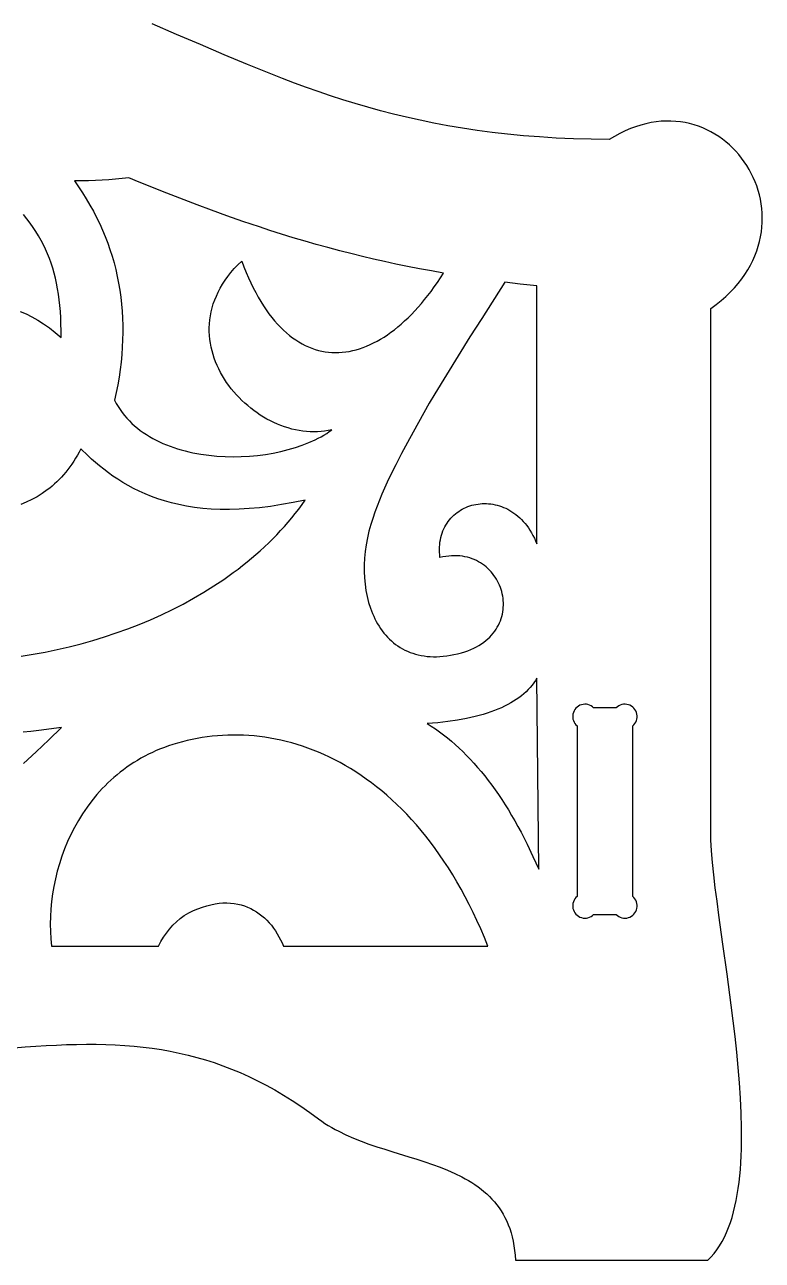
# Model space of a CAD drawing. Header units: metres. Extents: x 0 to 1337, y 0 to 1525.
# Drawn here: x 483.8 to 574.2, y 402.5 to 553.9 of the extents above; entities that cross this region are included whole.
import ezdxf

# ---------------------------------------------------------------- set-up
doc = ezdxf.new("R2010")
doc.units = ezdxf.units.M
doc.layers.add('Page1', color=7, linetype='CONTINUOUS')

msp = doc.modelspace()

# ---------------------------------------------------------------- linework, layer by layer
at = {"layer": 'Page1'}
for points in [[(567.472351, 402.547729), (567.869629, 402.948334), (568.243469, 403.379059), (568.594421, 403.83902), (568.923035, 404.327423), (569.229858, 404.843414), (569.515381, 405.386139), (569.780151, 405.954834), (570.024658, 406.548584), (570.249512, 407.166595), (570.455261, 407.808014), (570.642334, 408.472015), (570.811279, 409.157776), (570.962708, 409.86441), (571.097107, 410.591156), (571.214966, 411.337128), (571.316895, 412.101501), (571.403381, 412.883453), (571.474915, 413.682098), (571.532166, 414.496674), (571.5755, 415.326294), (571.60553, 416.170166), (571.622803, 417.027405), (571.627808, 417.897186), (571.621155, 418.778717), (571.574707, 420.573547), (571.487854, 422.405243), (571.364746, 424.26709), (571.209595, 426.152435), (571.026794, 428.054565), (570.820496, 429.966797), (570.594971, 431.882477), (570.354492, 433.794891), (569.845642, 437.583191), (569.327942, 441.27829), (568.835388, 444.82666), (568.609192, 446.529114), (568.4021, 448.174835), (568.218262, 449.757141), (568.062012, 451.269348), (567.937561, 452.704773), (567.849121, 454.056732), (567.849121, 454.056732), (567.849121, 519.105347), (567.848206, 519.10553), (568.503784, 519.591919), (569.119934, 520.090881), (569.697266, 520.601379), (570.236389, 521.122681), (570.737915, 521.65387), (571.202393, 522.194153), (571.630493, 522.742554), (572.022766, 523.298401), (572.379883, 523.860657), (572.702332, 524.428589), (572.990845, 525.001343), (573.245911, 525.578003), (573.468201, 526.157715), (573.658264, 526.739685), (573.816772, 527.322998), (573.944214, 527.906799), (574.041321, 528.490356), (574.108643, 529.072632), (574.146729, 529.652893), (574.15625, 530.230286), (574.137817, 530.803894), (574.091919, 531.372864), (574.019287, 531.936401), (573.920471, 532.493652), (573.796021, 533.043701), (573.646667, 533.585754), (573.4729, 534.118896), (573.27533, 534.642334), (573.054565, 535.155212), (572.811279, 535.656616), (572.545959, 536.145752), (572.259338, 536.621704), (571.951904, 537.083679), (571.624268, 537.530823), (571.2771, 537.962219), (570.91095, 538.377075), (570.526489, 538.774536), (570.124207, 539.153687), (569.704773, 539.513733), (569.268738, 539.853821), (568.816772, 540.173035), (568.349487, 540.470581), (567.867371, 540.745605), (567.371155, 540.997253), (566.861328, 541.22467), (566.338562, 541.426941), (565.803467, 541.603271), (565.256592, 541.752808), (564.698608, 541.874634), (564.130005, 541.968018), (563.551514, 542.031982), (562.963684, 542.065735), (562.367065, 542.06842), (561.762329, 542.039185), (561.150024, 541.977112), (560.530823, 541.88147), (559.905212, 541.751282), (559.273926, 541.585754), (558.637451, 541.384094), (557.99646, 541.145325), (557.351563, 540.868652), (556.703308, 540.553223), (556.052307, 540.198181), (555.399231, 539.802673), (555.399231, 539.802673), (553.180847, 539.833984), (551.023132, 539.898376), (548.923523, 539.994934), (546.879639, 540.122742), (544.889099, 540.280884), (542.949402, 540.468445), (541.058105, 540.68457), (539.21283, 540.928284), (537.411072, 541.198669), (535.650452, 541.494812), (533.928528, 541.815918), (532.242859, 542.16095), (530.591003, 542.528992), (528.970459, 542.91925), (527.378906, 543.330688), (525.813843, 543.762451), (524.272888, 544.213684), (522.75354, 544.68335), (521.253357, 545.170654), (519.769958, 545.674622), (518.300903, 546.194336), (516.843689, 546.728943), (515.395996, 547.277527), (513.955322, 547.839111), (512.519165, 548.412781), (511.085236, 548.997742), (508.21402, 550.197632), (505.322174, 551.431458), (502.390198, 552.691956), (499.398651, 553.971802)], [(496.53598, 535.132935), (495.742584, 535.037415), (494.93692, 534.956238), (494.119598, 534.889099), (493.291229, 534.835754), (492.452515, 534.795959), (491.604065, 534.769348), (490.746521, 534.755737), (489.880524, 534.754822), (489.880524, 534.754822), (490.393219, 534.022888), (490.882782, 533.283997), (491.349213, 532.538208), (491.79248, 531.785461), (492.212616, 531.025696), (492.609619, 530.259033), (492.983459, 529.485474), (493.334167, 528.704895), (493.661743, 527.917358), (493.966156, 527.122925), (494.247406, 526.321533), (494.505554, 525.513123), (494.74054, 524.697815), (494.952393, 523.87561), (495.141083, 523.046387), (495.306641, 522.210205), (495.449036, 521.367126), (495.568329, 520.51709), (495.664429, 519.660095), (495.737427, 518.796143), (495.787262, 517.925232), (495.813965, 517.047363), (495.817505, 516.162598), (495.797913, 515.270813), (495.755188, 514.372131), (495.689301, 513.466492), (495.600281, 512.553894), (495.488129, 511.634338), (495.352814, 510.707855), (495.194366, 509.774414), (495.012756, 508.834015), (494.808014, 507.886688), (494.808014, 507.886688), (495.019745, 507.486664), (495.247864, 507.099731), (495.491913, 506.725708), (495.751404, 506.364532), (496.025879, 506.016083), (496.31485, 505.680267), (496.617828, 505.356995), (496.934326, 505.046112), (497.263855, 504.747559), (497.605988, 504.461212), (497.960175, 504.186981), (498.325989, 503.924744), (498.702942, 503.674408), (499.090515, 503.435883), (499.488251, 503.209015), (499.895691, 502.993774), (500.312317, 502.790009), (500.737671, 502.597595), (501.171265, 502.416504), (501.61261, 502.246552), (502.061249, 502.087677), (502.516663, 501.939758), (502.978424, 501.802734), (503.446014, 501.676422), (503.918976, 501.560791), (504.39679, 501.455688), (505.365143, 501.276733), (506.34726, 501.138733), (507.339233, 501.040863), (508.33728, 500.982239), (509.337555, 500.962097), (510.336151, 500.979553), (511.329285, 501.033813), (512.313049, 501.124023), (513.283691, 501.249359), (514.237305, 501.408997), (515.170044, 501.602112), (516.078064, 501.82782), (516.95752, 502.085358), (517.804565, 502.37384), (518.615356, 502.692444), (519.386108, 503.040375), (519.755249, 503.225067), (520.112854, 503.416779), (520.458618, 503.615387), (520.79187, 503.820831), (521.112244, 504.032959), (521.41925, 504.251678), (521.41925, 504.251678), (520.981873, 504.157135), (520.541016, 504.084717), (520.097107, 504.033936), (519.650879, 504.004425), (519.202881, 503.995697), (518.753601, 504.007355), (518.303711, 504.038971), (517.85376, 504.090088), (517.404297, 504.160339), (516.955994, 504.249237), (516.509277, 504.356384), (516.06488, 504.481384), (515.62323, 504.623718), (515.185059, 504.783051), (514.750793, 504.958893), (514.321106, 505.150879), (513.896606, 505.358521), (513.477783, 505.58139), (513.065247, 505.819122), (512.659546, 506.071228), (512.261353, 506.337311), (511.871155, 506.616943), (511.489532, 506.909698), (511.117126, 507.215118), (510.754456, 507.532806), (510.40213, 507.862335), (510.06073, 508.203247), (509.730804, 508.555145), (509.412933, 508.917603), (509.107727, 509.290192), (508.815735, 509.672455), (508.537537, 510.063995), (508.273712, 510.464386), (508.024872, 510.873169), (507.791534, 511.289948), (507.57431, 511.714264), (507.373779, 512.145752), (507.190521, 512.583923), (507.025116, 513.028381), (506.878113, 513.478638), (506.750122, 513.934326), (506.641693, 514.395081), (506.553436, 514.860352), (506.485901, 515.329712), (506.439697, 515.802856), (506.415344, 516.279236), (506.413483, 516.758484), (506.434662, 517.240173), (506.479462, 517.723877), (506.548462, 518.209167), (506.642212, 518.695557), (506.761353, 519.182678), (506.906403, 519.670105), (507.077972, 520.157349), (507.276611, 520.644104), (507.50293, 521.129822), (507.757477, 521.614075), (508.040863, 522.096558), (508.353638, 522.576721), (508.696381, 523.054199), (509.069672, 523.528564), (509.474121, 523.99939), (509.910248, 524.466187), (510.378693, 524.928589), (510.378693, 524.928589), (510.646149, 524.223206), (510.921478, 523.541931), (511.204498, 522.884583), (511.494965, 522.251038), (511.792725, 521.641235), (512.097534, 521.055054), (512.409302, 520.49231), (512.727661, 519.953003), (513.052551, 519.43689), (513.383728, 518.943909), (513.721008, 518.473999), (514.064148, 518.026917), (514.413025, 517.602661), (514.767334, 517.201111), (515.127014, 516.822083), (515.491699, 516.465454), (515.861328, 516.131165), (516.235718, 515.819092), (516.614502, 515.529114), (516.997681, 515.261108), (517.384949, 515.014954), (517.776062, 514.790527), (518.170959, 514.587708), (518.569336, 514.406372), (518.971069, 514.24646), (519.375854, 514.107788), (519.783569, 513.990295), (520.194031, 513.89386), (520.606995, 513.818298), (521.022339, 513.76355), (521.439758, 513.729492), (521.85907, 513.716003), (522.280151, 513.722961), (522.702759, 513.750244), (523.126709, 513.797791), (523.551819, 513.865417), (523.977844, 513.953064), (524.404602, 514.060547), (524.831848, 514.187744), (525.259521, 514.334656), (525.687317, 514.501038), (526.115051, 514.686829), (526.54248, 514.891907), (526.969543, 515.116211), (527.395874, 515.359497), (527.821411, 515.621765), (528.245911, 515.902832), (528.669128, 516.202576), (529.090942, 516.520935), (529.511108, 516.857788), (529.929443, 517.213013), (530.345703, 517.586426), (530.759766, 517.977966), (531.171387, 518.387512), (531.580383, 518.814941), (531.986572, 519.260193), (532.389709, 519.723022), (532.789612, 520.20343), (533.186096, 520.701294), (533.578979, 521.216431), (533.968018, 521.748718), (534.353027, 522.298157), (534.733887, 522.864502), (535.110291, 523.447693), (535.110291, 523.447693), (533.628113, 523.708435), (532.157349, 523.981445), (530.704224, 524.26532), (529.274658, 524.558472), (527.874878, 524.859375), (526.510925, 525.166687), (525.188843, 525.47876), (523.914795, 525.79425), (523.914795, 525.79425), (522.401672, 526.178772), (520.922485, 526.570496), (519.50415, 526.961731), (518.173645, 527.344727), (518.173645, 527.344727), (516.689514, 527.784973), (515.238831, 528.229858), (513.848206, 528.670654), (512.544189, 529.098633), (512.544189, 529.098633), (510.533661, 529.778503), (508.57074, 530.467102), (506.690643, 531.151184), (504.92865, 531.817566), (504.92865, 531.817566), (501.230133, 533.252136), (497.831268, 534.6073), (497.831268, 534.6073), (496.53598, 535.132935)], [(483.262543, 518.765137), (483.968506, 518.449036), (484.677795, 518.088257), (485.389771, 517.681702), (486.10379, 517.228333), (486.819153, 516.727112), (487.535187, 516.177002), (488.251282, 515.576843), (488.251282, 515.576843), (488.251648, 516.404968), (488.23764, 517.207336), (488.208923, 517.985046), (488.165161, 518.739319), (488.106079, 519.471191), (488.031342, 520.181824), (487.940643, 520.872253), (487.833649, 521.543762), (487.710083, 522.197327), (487.56958, 522.834167), (487.411896, 523.455322), (487.236664, 524.062012), (487.043549, 524.655273), (486.832306, 525.236267), (486.60257, 525.806091), (486.354065, 526.365845), (486.086426, 526.916748), (485.799408, 527.459839), (485.492615, 527.996277), (485.165802, 528.527161), (484.818604, 529.05365), (484.450745, 529.576843), (484.06189, 530.097839), (483.651733, 530.617798)], [(542.61792, 522.338257), (539.782349, 517.896423), (538.3349, 515.625122), (536.886902, 513.327515), (535.452942, 511.009003), (534.047424, 508.675049), (533.359863, 507.503967), (532.684875, 506.331055), (532.02417, 505.157013), (531.379639, 503.982483), (531.379639, 503.982483), (530.679016, 502.686432), (529.963257, 501.34436), (529.247375, 499.96228), (528.546387, 498.546265), (528.206116, 497.827423), (527.875244, 497.102356), (527.555603, 496.371796), (527.249023, 495.636505), (526.957397, 494.897278), (526.682617, 494.154846), (526.426575, 493.409943), (526.191101, 492.66333), (526.191101, 492.66333), (525.963684, 491.841217), (525.773865, 491.015686), (525.621643, 490.18924), (525.506958, 489.364319), (525.429688, 488.543427), (525.389832, 487.729034), (525.387268, 486.923645), (525.422058, 486.129669), (525.494019, 485.34964), (525.60321, 484.585999), (525.749512, 483.841217), (525.932861, 483.117828), (526.153259, 482.418274), (526.410583, 481.744995), (526.553101, 481.419006), (526.704773, 481.100525), (526.865723, 480.789856), (527.035828, 480.487335), (527.21521, 480.193207), (527.403687, 479.907867), (527.601379, 479.631531), (527.808289, 479.364594), (528.024292, 479.10733), (528.249512, 478.860016), (528.483887, 478.623016), (528.727417, 478.396637), (528.980042, 478.181152), (529.241821, 477.976868), (529.512695, 477.784149), (529.792725, 477.603241), (530.081848, 477.434509), (530.380127, 477.278229), (530.687439, 477.134705), (531.003906, 477.004242), (531.329407, 476.887207), (531.664001, 476.783844), (532.00769, 476.694489), (532.360413, 476.619446), (532.722168, 476.559052), (533.093018, 476.51358), (533.4729, 476.483337), (533.861816, 476.468658), (534.259705, 476.469849), (534.666687, 476.487213), (535.082642, 476.521088), (535.507629, 476.571716), (535.941589, 476.639465), (536.384583, 476.724609), (536.836548, 476.827484), (537.297485, 476.948395), (537.297485, 476.948395), (537.699524, 477.069519), (538.08374, 477.202911), (538.450378, 477.348114), (538.799561, 477.504608), (539.131531, 477.671906), (539.446472, 477.849457), (539.744507, 478.036804), (540.025818, 478.233459), (540.290649, 478.438873), (540.539124, 478.652557), (540.771423, 478.874054), (540.987732, 479.102814), (541.188293, 479.338379), (541.373169, 479.5802), (541.542664, 479.827789), (541.696899, 480.080658), (541.835999, 480.338318), (541.960205, 480.60025), (542.069702, 480.865936), (542.164673, 481.134918), (542.245239, 481.406677), (542.311646, 481.680664), (542.364075, 481.956451), (542.402649, 482.233521), (542.427551, 482.511322), (542.439026, 482.789398), (542.437195, 483.067261), (542.422302, 483.34436), (542.39447, 483.620239), (542.353821, 483.894379), (542.300659, 484.16629), (542.235107, 484.435425), (542.157349, 484.701355), (542.067566, 484.963531), (541.965942, 485.221466), (541.852661, 485.47464), (541.727905, 485.722565), (541.591797, 485.964752), (541.44458, 486.200714), (541.286377, 486.429901), (541.117432, 486.651855), (540.937927, 486.866028), (540.747986, 487.071991), (540.547791, 487.269165), (540.337585, 487.457092), (540.117493, 487.635284), (539.887695, 487.803223), (539.648376, 487.960388), (539.39978, 488.106293), (539.141968, 488.240417), (538.875244, 488.362305), (538.59967, 488.471436), (538.315552, 488.567291), (538.022949, 488.649414), (537.722107, 488.717255), (537.413208, 488.770325), (537.096375, 488.808105), (536.771851, 488.830139), (536.439819, 488.835907), (536.100403, 488.824921), (535.753784, 488.796631), (535.400208, 488.75058), (535.039795, 488.686249), (534.672791, 488.60318), (534.672791, 488.60318), (534.635498, 488.939087), (534.613464, 489.267731), (534.606262, 489.588959), (534.613464, 489.902649), (534.634766, 490.20871), (534.669678, 490.506958), (534.717834, 490.797333), (534.77887, 491.079681), (534.852417, 491.353882), (534.937988, 491.619781), (535.035217, 491.877319), (535.143738, 492.126343), (535.263184, 492.366699), (535.393066, 492.598328), (535.533081, 492.821045), (535.6828, 493.03476), (535.841797, 493.239349), (536.009766, 493.434662), (536.186218, 493.620605), (536.370789, 493.797058), (536.563049, 493.963867), (536.762695, 494.120911), (536.969299, 494.268127), (537.182434, 494.405304), (537.401672, 494.53241), (537.626709, 494.649231), (537.857117, 494.755707), (538.092468, 494.851685), (538.332397, 494.937073), (538.576477, 495.011688), (538.824402, 495.07547), (539.075684, 495.128265), (539.329956, 495.169983), (539.586792, 495.200439), (539.845886, 495.219543), (540.10675, 495.227203), (540.369019, 495.223236), (540.632324, 495.20755), (540.89624, 495.180054), (541.160461, 495.140564), (541.424438, 495.088959), (541.687866, 495.025177), (541.950378, 494.949066), (542.211487, 494.860474), (542.470886, 494.759308), (542.728149, 494.645416), (542.982849, 494.518707), (543.234619, 494.379059), (543.483093, 494.226318), (543.727844, 494.060364), (543.968506, 493.881134), (544.204651, 493.688416), (544.435852, 493.482147), (544.661804, 493.262177), (544.882019, 493.028412), (545.096191, 492.780701), (545.303894, 492.518921), (545.5047, 492.24295), (545.698181, 491.952667), (545.884094, 491.64798), (546.06189, 491.328705), (546.231262, 490.994781), (546.391724, 490.646027), (546.54303, 490.282379), (546.54303, 490.282379), (546.54303, 521.877075), (546.54303, 521.877075), (544.499939, 522.106934), (542.61792, 522.338257)], [(483.374023, 476.541382), (484.848328, 476.774963), (486.32074, 477.043427), (487.789551, 477.346588), (489.25296, 477.684296), (490.709198, 478.056335), (492.156555, 478.462524), (493.593201, 478.902649), (495.017395, 479.376587), (496.427399, 479.884094), (497.821381, 480.425018), (499.197662, 480.999146), (500.554413, 481.606323), (501.889893, 482.246338), (503.202332, 482.919037), (504.48996, 483.624176), (505.751007, 484.361603), (506.983734, 485.131134), (508.18634, 485.932587), (509.357117, 486.765747), (509.929993, 487.194183), (510.494232, 487.630463), (511.049622, 488.074585), (511.595947, 488.52652), (512.132996, 488.986267), (512.660522, 489.453766), (513.178345, 489.929016), (513.686157, 490.411987), (514.183838, 490.902649), (514.671082, 491.401001), (515.147766, 491.906982), (515.613586, 492.420593), (516.068359, 492.941833), (516.511841, 493.470642), (516.943848, 494.007019), (517.364136, 494.550903), (517.772461, 495.102325), (518.16864, 495.661224), (518.16864, 495.661224), (516.694885, 495.350037), (515.272705, 495.090363), (513.900818, 494.88028), (512.578064, 494.717926), (511.303314, 494.60144), (510.075287, 494.5289), (508.892883, 494.498444), (507.754822, 494.50824), (506.660004, 494.556335), (505.607178, 494.6409), (504.595154, 494.76004), (503.622772, 494.911865), (502.688812, 495.094513), (501.792114, 495.306122), (500.931458, 495.544769), (500.105682, 495.808594), (499.313568, 496.095703), (498.553955, 496.404266), (497.825623, 496.732361), (497.127411, 497.078094), (496.458099, 497.439636), (495.816528, 497.815094), (495.201477, 498.202545), (494.611786, 498.600159), (494.046234, 499.006042), (493.503632, 499.418335), (492.982819, 499.835114), (492.482574, 500.254517), (492.00174, 500.674683), (491.539124, 501.093719), (490.663696, 501.920868), (490.663696, 501.920868), (490.461151, 501.526306), (490.250519, 501.142578), (490.032013, 500.769653), (489.805817, 500.407562), (489.572205, 500.056244), (489.331299, 499.715637), (489.083374, 499.385773), (488.828583, 499.066559), (488.567169, 498.758026), (488.299347, 498.460114), (488.025299, 498.172821), (487.745239, 497.896088), (487.459412, 497.629883), (487.167969, 497.374207), (486.871124, 497.129028), (486.569122, 496.894287), (485.950439, 496.456085), (485.313538, 496.059387), (484.660095, 495.703949), (483.991791, 495.389557), (483.310242, 495.115967)], [(546.54303, 473.837311), (546.359619, 473.540649), (546.161011, 473.251923), (545.947083, 472.97113), (545.717957, 472.698273), (545.473511, 472.43335), (545.213867, 472.176331), (544.938904, 471.927277), (544.648743, 471.686127), (544.343262, 471.452911), (544.022522, 471.227631), (543.686523, 471.010284), (543.335266, 470.800873), (542.96875, 470.599396), (542.587036, 470.405853), (542.189941, 470.220215), (541.777649, 470.042542), (541.350098, 469.872772), (540.907288, 469.710938), (540.449158, 469.557037), (539.97583, 469.411072), (539.487244, 469.273041), (538.983337, 469.142944), (537.929749, 468.906525), (536.815125, 468.701813), (535.639465, 468.528839), (534.40271, 468.387604), (533.104919, 468.278076), (533.104919, 468.278076), (533.610596, 467.95752), (534.111206, 467.621674), (534.60675, 467.270538), (535.097229, 466.904144), (535.582581, 466.522461), (536.062866, 466.125519), (536.538025, 465.713318), (537.008179, 465.285828), (537.473206, 464.843048), (537.933167, 464.38501), (538.388, 463.911682), (538.83783, 463.423096), (539.282532, 462.91922), (539.722168, 462.400055), (540.156738, 461.865631), (540.586182, 461.315948), (541.010559, 460.750977), (541.429871, 460.170715), (541.844116, 459.575195), (542.253296, 458.964386), (542.657349, 458.338318), (543.056335, 457.69696), (543.450256, 457.040344), (543.839111, 456.368439), (544.222839, 455.681244), (544.601501, 454.97879), (544.975159, 454.261047), (545.343689, 453.528015), (546.065491, 452.016174), (546.766968, 450.443207), (546.766968, 450.443207), (546.54303, 473.837311)], [(483.653564, 463.38147), (485.18692, 464.818695), (486.73996, 466.296448), (488.312714, 467.814789), (488.312714, 467.814789), (487.387573, 467.666016), (486.453491, 467.534271), (485.510468, 467.419647), (484.558472, 467.322052), (483.597565, 467.241547)], [(500.210205, 441.026306), (500.495697, 441.578857), (500.812775, 442.113129), (501.160431, 442.626587), (501.537689, 443.116608), (501.943604, 443.580536), (502.377136, 444.015808), (502.837311, 444.4198), (503.323181, 444.789948), (503.323181, 444.789948), (503.900146, 445.098267), (504.465576, 445.369385), (505.019287, 445.604218), (505.561188, 445.803772), (506.091187, 445.969025), (506.609161, 446.100922), (507.11499, 446.20047), (507.608582, 446.268646), (508.089813, 446.306427), (508.558563, 446.314758), (509.01474, 446.294617), (509.458221, 446.247009), (509.888885, 446.172913), (510.306641, 446.073273), (510.711365, 445.949066), (511.102936, 445.8013), (511.481262, 445.63092), (511.846222, 445.438934), (512.197693, 445.226257), (512.535583, 444.993927), (512.859802, 444.74292), (513.170166, 444.474152), (513.466614, 444.188629), (513.749023, 443.88736), (514.017334, 443.571289), (514.271362, 443.241364), (514.510986, 442.898621), (514.736145, 442.544006), (514.946716, 442.178497), (515.142578, 441.80304), (515.323608, 441.418671), (515.489746, 441.026306), (515.489746, 441.026306), (540.55304, 441.026306), (540.55304, 441.026306), (540.114075, 442.096863), (539.664063, 443.141815), (539.203247, 444.161316), (538.731934, 445.155609), (538.250488, 446.124817), (537.759033, 447.069183), (537.257996, 447.988861), (536.747559, 448.884033), (536.228088, 449.754913), (535.699829, 450.601685), (535.163025, 451.42453), (534.618042, 452.223633), (534.065063, 452.999176), (533.504456, 453.751373), (532.936462, 454.480377), (532.361389, 455.186401), (531.77948, 455.869629), (531.19104, 456.530243), (530.596375, 457.168427), (529.995728, 457.784363), (529.389404, 458.378265), (528.777649, 458.950317), (528.160828, 459.500671), (527.539124, 460.029572), (526.912903, 460.53714), (526.28241, 461.023621), (525.647949, 461.489166), (525.009705, 461.93399), (524.368103, 462.358246), (523.723389, 462.762177), (523.075745, 463.145905), (522.425598, 463.509674), (521.773132, 463.853638), (521.118652, 464.177979), (520.462463, 464.482941), (519.80481, 464.768646), (519.145996, 465.035309), (518.486328, 465.283112), (517.82605, 465.512238), (517.165466, 465.7229), (516.504883, 465.915253), (515.844482, 466.089508), (515.184692, 466.24585), (514.525696, 466.38446), (513.867798, 466.505524), (513.211243, 466.609253), (512.556396, 466.695801), (511.903503, 466.765381), (511.252838, 466.818146), (510.604706, 466.85434), (509.959351, 466.874084), (509.317078, 466.877625), (508.678162, 466.865143), (508.042877, 466.836761), (507.41156, 466.792755), (506.784424, 466.733276), (506.161774, 466.658478), (505.543915, 466.568604), (504.931122, 466.463806), (504.323669, 466.344299), (503.721832, 466.210236), (503.125916, 466.061829), (502.536163, 465.899261), (501.952911, 465.722748), (501.952911, 465.722748), (501.431335, 465.550262), (500.91922, 465.366028), (500.416534, 465.170227), (499.92334, 464.963165), (499.439545, 464.745026), (498.965179, 464.516113), (498.500214, 464.276611), (498.044617, 464.026794), (497.598419, 463.766907), (497.16156, 463.497162), (496.73407, 463.217834), (496.315918, 462.929138), (495.907074, 462.631317), (495.507538, 462.324646), (495.11731, 462.009338), (494.736359, 461.685638), (494.364655, 461.353821), (494.002228, 461.014069), (493.649048, 460.666656), (493.305054, 460.311829), (492.970306, 459.949829), (492.644745, 459.580872), (492.021179, 458.823151), (491.434265, 458.040588), (490.88385, 457.235138), (490.369873, 456.408691), (489.892181, 455.563232), (489.450714, 454.700653), (489.045319, 453.822906), (488.675934, 452.931946), (488.342407, 452.029694), (488.044647, 451.118073), (487.782562, 450.199036), (487.55603, 449.274506), (487.364929, 448.346436), (487.209198, 447.416748), (487.088654, 446.487396), (487.003265, 445.560272), (486.95285, 444.63736), (486.937347, 443.720551), (486.956665, 442.811829), (487.010651, 441.913116), (487.099213, 441.026306), (487.099213, 441.026306), (500.210205, 441.026306)], [(481.199768, 428.442841), (483.860077, 428.672638), (485.1586, 428.767731), (486.437195, 428.848358), (487.696686, 428.913574), (488.937988, 428.962463), (490.161896, 428.994049), (491.369324, 429.007416), (492.561096, 429.001587), (493.738098, 428.975677), (494.901184, 428.92868), (496.051208, 428.859711), (497.189056, 428.767792), (498.315552, 428.651978), (499.43158, 428.511353), (500.537964, 428.34494), (501.63562, 428.151855), (502.725372, 427.931091), (503.808105, 427.681732), (504.884674, 427.402832), (505.955902, 427.093475), (507.022705, 426.752686), (508.085907, 426.379547), (509.146362, 425.973083), (510.204956, 425.532379), (511.262573, 425.056488), (512.320007, 424.544464), (513.378174, 423.995361), (514.437927, 423.408264), (515.500061, 422.782166), (516.565552, 422.116211), (517.635132, 421.409393), (518.709778, 420.660797), (519.790283, 419.869476), (519.790283, 419.869476), (520.179443, 419.587463), (520.578491, 419.31723), (520.987061, 419.058136), (521.404541, 418.809723), (521.830505, 418.571381), (522.264404, 418.34256), (523.154053, 417.911346), (524.069519, 417.511688), (525.006836, 417.13916), (525.961914, 416.789368), (526.930847, 416.457916), (527.909546, 416.140381), (528.893982, 415.832336), (530.86438, 415.227234), (531.842224, 414.921326), (532.809814, 414.60733), (533.763245, 414.280792), (534.698364, 413.937378), (535.611328, 413.572632), (536.498047, 413.182159), (537.354492, 412.761566), (537.770142, 412.538574), (538.176697, 412.306427), (538.57373, 412.064514), (538.960693, 411.812347), (539.337036, 411.549316), (539.702393, 411.274933), (540.056152, 410.988586), (540.397827, 410.689758), (540.72699, 410.377899), (541.04303, 410.05246), (541.34552, 409.71286), (541.633972, 409.358582), (541.907837, 408.989044), (542.166626, 408.603729), (542.409851, 408.202057), (542.637024, 407.783508), (542.847595, 407.347504), (543.041138, 406.893524), (543.217102, 406.42099), (543.374939, 405.929352), (543.514282, 405.418091), (543.634521, 404.886627), (543.735168, 404.334381), (543.815796, 403.760864), (543.875793, 403.165497), (543.914734, 402.547729), (543.914734, 402.547729), (567.472351, 402.547729)]]:
    msp.add_lwpolyline(points, dxfattribs=at)
msp.add_lwpolyline([(553.49884, 470.198181, 1.05633), (551.477661, 467.987366), (551.477661, 467.987366), (551.477661, 447.109009), (551.477661, 447.109009, 1.05633), (553.49884, 444.898193), (553.49884, 444.898193), (556.256409, 444.898193), (556.256409, 444.898193, 1.05633), (558.277649, 447.109009), (558.277649, 447.109009), (558.277649, 467.987366), (558.277649, 467.987366, 1.05633), (556.256409, 470.198181), (556.256409, 470.198181), (553.49884, 470.198181)], format="xyb", dxfattribs=at)

doc.saveas('drawing.dxf')
